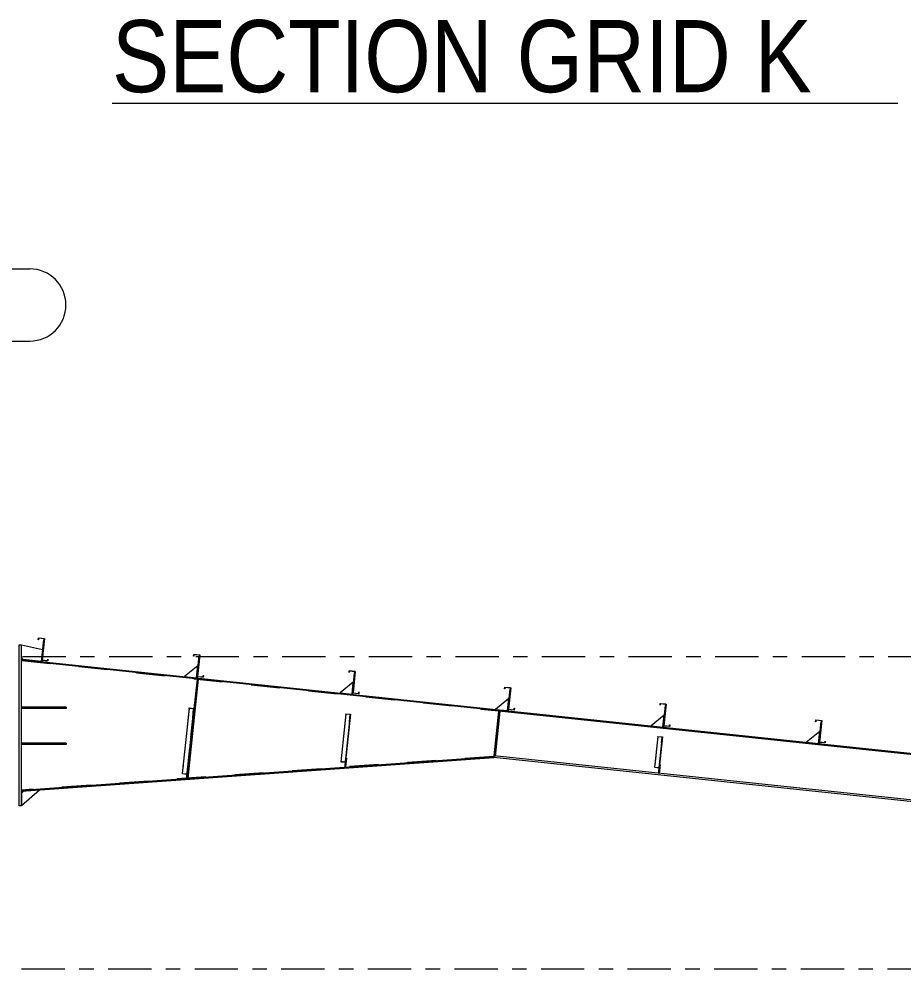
# Model space of a CAD drawing. Header units: millimetres. Extents: x -49 to 773, y -82 to 492.
# Drawn here: x 223.8 to 285.2, y 91.9 to 157.7 of the extents above; entities that cross this region are included whole.
import ezdxf

# ---------------------------------------------------------------- set-up
doc = ezdxf.new("R2010")
doc.units = ezdxf.units.MM
for name, pattern in [('XKITLINE00', [0]), ('XKITLINE02', [4, 2, -2]), ('XKITLINE03', [6, 3, -1, 1, -1])]:
    doc.linetypes.add(name, pattern=pattern)
for name, color, linetype, lineweight in [('OtherObjectType', 7, 'Continuous', 0), ('Part', 2, 'Continuous', 0), ('S-grid', 1, 'Continuous', 0)]:
    doc.layers.add(name, color=color, linetype=linetype, lineweight=lineweight)
doc.styles.add('ARIAL', font='ARIAL.TTF')

# ---------------------------------------------------------------- blocks, each defined once
blk = doc.blocks.new('*A6')
at = {"layer": 'Part'}
blk.add_hatch(color=3, dxfattribs=at).paths.add_polyline_path([(235.613, 109.94), (235.617, 109.972), (235.948, 109.937), (235.88, 109.292), (235.864, 109.294), (235.928, 109.907)], flags=17)
blk = doc.blocks.new('*A7')
at = {"layer": 'Part'}
blk.add_hatch(color=3, dxfattribs=at).paths.add_polyline_path([(246.465, 109.542), (246.468, 109.568), (246.799, 109.533), (246.744, 109.012), (246.728, 109.014), (246.78, 109.509)], flags=17)
blk = doc.blocks.new('*A8')
at = {"layer": 'Part'}
blk.add_hatch(color=3, dxfattribs=at).paths.add_polyline_path([(268.087, 107.981), (268.089, 108.002), (268.421, 107.967), (268.377, 107.547), (268.36, 107.549), (268.402, 107.948)], flags=17)
blk = doc.blocks.new('*A67')
at = {"layer": 'Part'}
blk.add_hatch(color=3, dxfattribs=at).paths.add_polyline_path([(225.808, 113.248), (225.82, 113.357), (225.834, 113.355), (225.821, 113.231), (225.407, 113.275), (225.565, 114.768), (225.18, 114.809), (225.168, 114.699), (225.154, 114.701), (225.167, 114.825), (225.581, 114.782), (225.424, 113.288)], flags=17)
blk = doc.blocks.new('*A68')
at = {"layer": 'Part'}
blk.add_hatch(color=3, dxfattribs=at).paths.add_polyline_path([(268.902, 108.702), (268.914, 108.812), (268.929, 108.81), (268.916, 108.686), (268.501, 108.729), (268.659, 110.223), (268.274, 110.263), (268.263, 110.154), (268.248, 110.156), (268.261, 110.28), (268.675, 110.236), (268.518, 108.743)], flags=17)
blk = doc.blocks.new('*A69')
at = {"layer": 'Part'}
blk.add_hatch(color=3, dxfattribs=at).paths.add_polyline_path([(258.129, 109.839), (258.14, 109.948), (258.155, 109.946), (258.142, 109.822), (257.728, 109.866), (257.885, 111.359), (257.501, 111.4), (257.489, 111.29), (257.474, 111.292), (257.487, 111.416), (257.902, 111.373), (257.744, 109.879)], flags=17)
blk = doc.blocks.new('*A70')
at = {"layer": 'Part'}
blk.add_hatch(color=3, dxfattribs=at).paths.add_polyline_path([(247.355, 110.975), (247.367, 111.084), (247.382, 111.083), (247.369, 110.958), (246.954, 111.002), (247.112, 112.496), (246.727, 112.536), (246.716, 112.427), (246.701, 112.428), (246.714, 112.553), (247.128, 112.509), (246.971, 111.016)], flags=17)
blk = doc.blocks.new('*A71')
at = {"layer": 'Part'}
blk.add_hatch(color=3, dxfattribs=at).paths.add_polyline_path([(236.582, 112.111), (236.593, 112.221), (236.608, 112.219), (236.595, 112.095), (236.181, 112.139), (236.338, 113.632), (235.954, 113.672), (235.942, 113.563), (235.927, 113.565), (235.94, 113.689), (236.355, 113.645), (236.197, 112.152)], flags=17)
blk = doc.blocks.new('*A74')
at = {"layer": 'Part'}
blk.add_hatch(color=3, dxfattribs=at).paths.add_polyline_path([(225.808, 113.248), (225.82, 113.357), (225.834, 113.355), (225.821, 113.231), (225.407, 113.275), (225.565, 114.768), (225.18, 114.809), (225.168, 114.699), (225.154, 114.701), (225.167, 114.825), (225.581, 114.782), (225.424, 113.288)], flags=17)
blk = doc.blocks.new('*A75')
at = {"layer": 'Part'}
blk.add_hatch(color=3, dxfattribs=at).paths.add_polyline_path([(268.902, 108.702), (268.914, 108.812), (268.929, 108.81), (268.916, 108.686), (268.501, 108.729), (268.659, 110.223), (268.274, 110.263), (268.263, 110.154), (268.248, 110.156), (268.261, 110.28), (268.675, 110.236), (268.518, 108.743)], flags=17)
blk = doc.blocks.new('*A76')
at = {"layer": 'Part'}
blk.add_hatch(color=3, dxfattribs=at).paths.add_polyline_path([(258.129, 109.839), (258.14, 109.948), (258.155, 109.946), (258.142, 109.822), (257.728, 109.866), (257.885, 111.359), (257.501, 111.4), (257.489, 111.29), (257.474, 111.292), (257.487, 111.416), (257.902, 111.373), (257.744, 109.879)], flags=17)
blk = doc.blocks.new('*A77')
at = {"layer": 'Part'}
blk.add_hatch(color=3, dxfattribs=at).paths.add_polyline_path([(247.355, 110.975), (247.367, 111.084), (247.382, 111.083), (247.369, 110.958), (246.954, 111.002), (247.112, 112.496), (246.727, 112.536), (246.716, 112.427), (246.701, 112.428), (246.714, 112.553), (247.128, 112.509), (246.971, 111.016)], flags=17)
blk = doc.blocks.new('*A78')
at = {"layer": 'Part'}
blk.add_hatch(color=3, dxfattribs=at).paths.add_polyline_path([(236.582, 112.111), (236.593, 112.221), (236.608, 112.219), (236.595, 112.095), (236.181, 112.139), (236.338, 113.632), (235.954, 113.672), (235.942, 113.563), (235.927, 113.565), (235.94, 113.689), (236.355, 113.645), (236.197, 112.152)], flags=17)
blk = doc.blocks.new('*A109')
at = {"layer": 'Part'}
blk.add_hatch(color=3, dxfattribs=at).paths.add_polyline_path([(279.676, 107.566), (279.687, 107.675), (279.702, 107.674), (279.689, 107.549), (279.275, 107.593), (279.432, 109.086), (279.048, 109.127), (279.036, 109.018), (279.021, 109.019), (279.035, 109.144), (279.449, 109.1), (279.291, 107.606)], flags=17)
blk = doc.blocks.new('*A113')
at = {"layer": 'Part'}
blk.add_hatch(color=3, dxfattribs=at).paths.add_polyline_path([(279.676, 107.566), (279.687, 107.675), (279.702, 107.674), (279.689, 107.549), (279.275, 107.593), (279.432, 109.086), (279.048, 109.127), (279.036, 109.018), (279.021, 109.019), (279.035, 109.144), (279.449, 109.1), (279.291, 107.606)], flags=17)
blk = doc.blocks.new('*A480')
at = {"layer": 'S-grid', "color": 1, "linetype": 'XKITLINE03', "lineweight": 0}
blk.add_line((134.068, 113.542), (310.099, 113.542), dxfattribs=at)
blk = doc.blocks.new('*A481')
at = {"layer": 'S-grid', "color": 1, "linetype": 'XKITLINE03', "lineweight": 0}
blk.add_line((-10, 91.875), (509.153, 91.875), dxfattribs=at)
blk = doc.blocks.new('*A483')
at = {"layer": 'Part', "color": 7, "linetype": 'XKITLINE02', "lineweight": 0}
for p, q in [((257.071, 109.742), (256.744, 106.643)), ((257.074, 109.767), (257.083, 109.85)), ((329.716, 102.189), (329.367, 98.874)), ((322.011, 99.65), (321.679, 99.685)), ((322.022, 99.758), (321.691, 99.793))]:
    blk.add_line(p, q, dxfattribs=at)
at = {"layer": 'Part', "color": 2, "linetype": 'XKITLINE00', "lineweight": 0}
for p, q in [((257.074, 109.767), (257.071, 109.742)), ((329.705, 102.081), (257.071, 109.742)), ((257.083, 109.85), (329.716, 102.189)), ((256.744, 106.643), (256.733, 106.535)), ((321.679, 99.685), (256.733, 106.535)), ((321.691, 99.793), (256.744, 106.643)), ((329.367, 98.874), (322.011, 99.65)), ((329.378, 98.982), (322.022, 99.758))]:
    blk.add_line(p, q, dxfattribs=at)
blk = doc.blocks.new('*A529')
at = {"layer": 'S-grid', "color": 1, "linetype": 'XKITLINE00', "lineweight": 0}
for p, q in [((219.589, 140.409), (224.577, 140.409)), ((219.589, 135.409), (224.577, 135.409))]:
    blk.add_line(p, q, dxfattribs=at)
for centre, start, end in [((219.589, 137.909), 90, 270), ((224.577, 137.909), 270, 90)]:
    blk.add_arc(centre, 2.5, start, end, dxfattribs=at)
blk = doc.blocks.new('*A536')
at = {"layer": 'Part', "color": 2, "linetype": 'XKITLINE00', "lineweight": 0}
for p, q in [((223.833, 103.192), (223.833, 114.359)), ((223.833, 114.359), (224, 114.359)), ((224, 103.192), (224, 114.359)), ((224, 103.192), (223.833, 103.192))]:
    blk.add_line(p, q, dxfattribs=at)
blk = doc.blocks.new('*A545')
at = {"layer": 'Part', "color": 2, "linetype": 'XKITLINE00', "lineweight": 0}
for p, q in [((225.514, 114.688), (225.357, 113.196)), ((225.556, 114.684), (225.514, 114.688)), ((225.407, 113.275), (225.398, 113.192))]:
    blk.add_line(p, q, dxfattribs=at)
at = {"layer": 'Part', "color": 7, "linetype": 'XKITLINE02', "lineweight": 0}
for p, q in [((225.407, 113.275), (225.556, 114.684)), ((225.398, 113.192), (225.357, 113.196))]:
    blk.add_line(p, q, dxfattribs=at)
blk = doc.blocks.new('*A546')
at = {"layer": 'Part', "color": 2, "linetype": 'XKITLINE00', "lineweight": 0}
for p, q in [((224, 114.359), (225.444, 114.025)), ((225.444, 114.025), (225.357, 113.196)), ((224.124, 113.326), (224, 113.465))]:
    blk.add_line(p, q, dxfattribs=at)
at = {"layer": 'Part', "color": 7, "linetype": 'XKITLINE02', "lineweight": 0}
for p, q in [((224, 113.465), (224, 114.359)), ((225.357, 113.196), (224.124, 113.326))]:
    blk.add_line(p, q, dxfattribs=at)
blk = doc.blocks.new('*A554')
at = {"layer": 'Part', "color": 7, "linetype": 'XKITLINE02', "lineweight": 0}
for p, q in [((224, 109.942), (224, 110.026)), ((224, 110.026), (227.1, 110.026)), ((224.125, 109.942), (224.125, 110.026)), ((224.167, 109.942), (224.167, 110.026)), ((227.1, 109.942), (227.1, 110.026)), ((227.1, 109.942), (224, 109.942))]:
    blk.add_line(p, q, dxfattribs=at)
blk = doc.blocks.new('*A555')
at = {"layer": 'Part', "color": 7, "linetype": 'XKITLINE02', "lineweight": 0}
for p, q in [((224, 107.442), (224, 107.526)), ((224, 107.526), (227.1, 107.526)), ((227.1, 107.442), (224, 107.442)), ((224.125, 107.442), (224.125, 107.526)), ((224.167, 107.442), (224.167, 107.526)), ((227.1, 107.442), (227.1, 107.526))]:
    blk.add_line(p, q, dxfattribs=at)
blk = doc.blocks.new('*A556')
at = {"layer": 'Part', "color": 2, "linetype": 'XKITLINE00', "lineweight": 0}
for p, q in [((227.1, 110.026), (224, 110.026)), ((224.167, 109.942), (224.167, 110.026)), ((227.1, 110.026), (227.1, 109.942)), ((227.1, 109.942), (224, 109.942))]:
    blk.add_line(p, q, dxfattribs=at)
at = {"layer": 'Part', "color": 7, "linetype": 'XKITLINE02', "lineweight": 0}
for p, q in [((224, 110.026), (224, 109.942)), ((224.125, 109.942), (224.125, 110.026))]:
    blk.add_line(p, q, dxfattribs=at)
blk = doc.blocks.new('*A557')
at = {"layer": 'Part', "color": 2, "linetype": 'XKITLINE00', "lineweight": 0}
for p, q in [((227.1, 107.526), (224, 107.526)), ((227.1, 107.442), (224, 107.442)), ((224.167, 107.442), (224.167, 107.526)), ((227.1, 107.526), (227.1, 107.442))]:
    blk.add_line(p, q, dxfattribs=at)
at = {"layer": 'Part', "color": 7, "linetype": 'XKITLINE02', "lineweight": 0}
for p, q in [((224, 107.526), (224, 107.442)), ((224.125, 107.442), (224.125, 107.526))]:
    blk.add_line(p, q, dxfattribs=at)
blk = doc.blocks.new('*A558')
at = {"layer": 'Part', "color": 2, "linetype": 'XKITLINE00', "lineweight": 0}
for p, q in [((225.247, 104.281), (224, 103.192)), ((224.125, 104.2), (224, 104.067))]:
    blk.add_line(p, q, dxfattribs=at)
at = {"layer": 'Part', "color": 7, "linetype": 'XKITLINE02', "lineweight": 0}
for p, q in [((224, 104.067), (224, 103.192)), ((225.247, 104.281), (224.125, 104.2))]:
    blk.add_line(p, q, dxfattribs=at)
blk = doc.blocks.new('*A559')
at = {"layer": 'Part', "color": 7, "linetype": 'XKITLINE02', "lineweight": 0}
for p, q in [((235.617, 109.972), (235.137, 105.426)), ((235.928, 109.907), (235.435, 105.231)), ((235.452, 105.229), (235.948, 109.937)), ((235.137, 105.426), (235.452, 105.392)), ((235.138, 105.434), (235.47, 105.399)), ((235.435, 105.231), (235.452, 105.229))]:
    blk.add_line(p, q, dxfattribs=at)
blk = doc.blocks.new('*A560')
at = {"layer": 'Part', "color": 7, "linetype": 'XKITLINE02', "lineweight": 0}
for p, q in [((236.163, 111.973), (235.438, 105.094)), ((235.52, 105.085), (236.246, 111.964)), ((236.246, 111.964), (236.163, 111.973)), ((235.438, 105.094), (235.52, 105.085)), ((235.451, 105.218), (235.534, 105.21))]:
    blk.add_line(p, q, dxfattribs=at)
blk = doc.blocks.new('*A561')
at = {"layer": 'Part', "color": 2, "linetype": 'XKITLINE00', "lineweight": 0}
for p, q in [((236.288, 113.552), (236.13, 112.06)), ((236.329, 113.547), (236.288, 113.552)), ((236.181, 112.139), (236.172, 112.056))]:
    blk.add_line(p, q, dxfattribs=at)
at = {"layer": 'Part', "color": 7, "linetype": 'XKITLINE02', "lineweight": 0}
for p, q in [((236.181, 112.139), (236.329, 113.547)), ((236.172, 112.056), (236.13, 112.06))]:
    blk.add_line(p, q, dxfattribs=at)
blk = doc.blocks.new('*A562')
at = {"layer": 'Part', "color": 2, "linetype": 'XKITLINE00', "lineweight": 0}
for p, q in [((236.246, 111.964), (235.522, 105.1)), ((236.163, 111.973), (235.948, 109.937)), ((235.485, 105.543), (235.438, 105.094))]:
    blk.add_line(p, q, dxfattribs=at)
at = {"layer": 'Part', "color": 7, "linetype": 'XKITLINE02', "lineweight": 0}
for p, q in [((236.246, 111.964), (236.163, 111.973)), ((235.948, 109.937), (235.485, 105.543)), ((235.52, 105.085), (235.438, 105.094)), ((235.451, 105.218), (235.534, 105.21)), ((235.522, 105.1), (235.52, 105.085))]:
    blk.add_line(p, q, dxfattribs=at)
blk = doc.blocks.new('*A563')
at = {"layer": 'Part', "color": 2, "linetype": 'XKITLINE00', "lineweight": 0}
blk.add_line((236.218, 112.889), (235.302, 112.147), dxfattribs=at)
at = {"layer": 'Part', "color": 7, "linetype": 'XKITLINE02', "lineweight": 0}
for p, q in [((236.13, 112.06), (236.218, 112.889)), ((235.302, 112.147), (236.13, 112.06))]:
    blk.add_line(p, q, dxfattribs=at)
blk = doc.blocks.new('*A564')
at = {"layer": 'Part', "color": 2, "linetype": 'XKITLINE00', "lineweight": 0}
for p, q in [((235.613, 109.94), (235.137, 105.426)), ((235.948, 109.937), (235.485, 105.543)), ((235.613, 109.94), (235.617, 109.972)), ((235.928, 109.907), (235.613, 109.94)), ((235.617, 109.972), (235.948, 109.937)), ((235.864, 109.294), (235.928, 109.907)), ((235.864, 109.294), (235.435, 105.231)), ((235.864, 109.294), (235.88, 109.292)), ((235.137, 105.426), (235.452, 105.392)), ((235.435, 105.231), (235.452, 105.229))]:
    blk.add_line(p, q, dxfattribs=at)
at = {"layer": 'Part', "color": 7, "linetype": 'XKITLINE02', "lineweight": 0}
for p, q in [((235.138, 105.434), (235.47, 105.399)), ((235.452, 105.229), (235.485, 105.543))]:
    blk.add_line(p, q, dxfattribs=at)
blk = doc.blocks.new('*A565')
at = {"layer": 'Part', "color": 7, "linetype": 'XKITLINE02', "lineweight": 0}
for p, q in [((246.468, 109.568), (246.117, 106.248)), ((246.78, 109.509), (246.411, 106.014)), ((246.428, 106.012), (246.799, 109.533)), ((246.117, 106.248), (246.432, 106.214)), ((246.119, 106.258), (246.45, 106.223)), ((246.411, 106.014), (246.428, 106.012))]:
    blk.add_line(p, q, dxfattribs=at)
blk = doc.blocks.new('*A566')
at = {"layer": 'Part', "color": 7, "linetype": 'XKITLINE02', "lineweight": 0}
for p, q in [((246.479, 106.501), (246.414, 105.88)), ((246.455, 105.875), (246.521, 106.497)), ((246.521, 106.497), (246.479, 106.501)), ((246.414, 105.88), (246.455, 105.875)), ((246.427, 106.004), (246.468, 106))]:
    blk.add_line(p, q, dxfattribs=at)
blk = doc.blocks.new('*A567')
at = {"layer": 'Part', "color": 2, "linetype": 'XKITLINE00', "lineweight": 0}
for p, q in [((247.061, 112.415), (246.904, 110.924)), ((247.103, 112.411), (247.061, 112.415)), ((246.954, 111.002), (246.945, 110.919))]:
    blk.add_line(p, q, dxfattribs=at)
at = {"layer": 'Part', "color": 7, "linetype": 'XKITLINE02', "lineweight": 0}
for p, q in [((246.954, 111.002), (247.103, 112.411)), ((246.945, 110.919), (246.904, 110.924))]:
    blk.add_line(p, q, dxfattribs=at)
blk = doc.blocks.new('*A568')
at = {"layer": 'Part', "color": 2, "linetype": 'XKITLINE00', "lineweight": 0}
for p, q in [((246.457, 106.288), (246.414, 105.88)), ((246.521, 106.497), (246.456, 105.883)), ((246.479, 106.501), (246.521, 106.497))]:
    blk.add_line(p, q, dxfattribs=at)
at = {"layer": 'Part', "color": 7, "linetype": 'XKITLINE02', "lineweight": 0}
for p, q in [((246.457, 106.288), (246.479, 106.501)), ((246.455, 105.875), (246.414, 105.88)), ((246.427, 106.004), (246.468, 106)), ((246.456, 105.883), (246.455, 105.875))]:
    blk.add_line(p, q, dxfattribs=at)
blk = doc.blocks.new('*A569')
at = {"layer": 'Part', "color": 2, "linetype": 'XKITLINE00', "lineweight": 0}
blk.add_line((246.991, 111.752), (246.075, 111.011), dxfattribs=at)
at = {"layer": 'Part', "color": 7, "linetype": 'XKITLINE02', "lineweight": 0}
for p, q in [((246.904, 110.924), (246.991, 111.752)), ((246.075, 111.011), (246.904, 110.924))]:
    blk.add_line(p, q, dxfattribs=at)
blk = doc.blocks.new('*A570')
at = {"layer": 'Part', "color": 2, "linetype": 'XKITLINE00', "lineweight": 0}
for p, q in [((257.835, 111.279), (257.678, 109.787)), ((257.876, 111.275), (257.835, 111.279)), ((257.728, 109.866), (257.719, 109.783))]:
    blk.add_line(p, q, dxfattribs=at)
at = {"layer": 'Part', "color": 7, "linetype": 'XKITLINE02', "lineweight": 0}
for p, q in [((257.728, 109.866), (257.876, 111.275)), ((257.719, 109.783), (257.678, 109.787))]:
    blk.add_line(p, q, dxfattribs=at)
blk = doc.blocks.new('*A571')
at = {"layer": 'Part', "color": 2, "linetype": 'XKITLINE00', "lineweight": 0}
blk.add_line((257.765, 110.616), (256.849, 109.875), dxfattribs=at)
at = {"layer": 'Part', "color": 7, "linetype": 'XKITLINE02', "lineweight": 0}
for p, q in [((257.678, 109.787), (257.765, 110.616)), ((256.849, 109.875), (257.678, 109.787))]:
    blk.add_line(p, q, dxfattribs=at)
blk = doc.blocks.new('*A572')
at = {"layer": 'Part', "color": 7, "linetype": 'XKITLINE02', "lineweight": 0}
for p, q in [((257.071, 109.742), (256.744, 106.643)), ((256.827, 106.634), (257.154, 109.734)), ((257.058, 109.618), (257.141, 109.609)), ((257.154, 109.734), (257.071, 109.742)), ((256.758, 106.767), (256.84, 106.758)), ((256.744, 106.643), (256.827, 106.634))]:
    blk.add_line(p, q, dxfattribs=at)
blk = doc.blocks.new('*A573')
at = {"layer": 'Part', "color": 2, "linetype": 'XKITLINE00', "lineweight": 0}
for p, q in [((256.744, 106.643), (257.071, 109.742)), ((257.154, 109.734), (256.827, 106.634))]:
    blk.add_line(p, q, dxfattribs=at)
at = {"layer": 'Part', "color": 7, "linetype": 'XKITLINE02', "lineweight": 0}
for p, q in [((257.058, 109.618), (257.141, 109.609)), ((257.154, 109.734), (257.071, 109.742)), ((256.84, 106.758), (256.758, 106.767)), ((256.827, 106.634), (256.744, 106.643))]:
    blk.add_line(p, q, dxfattribs=at)
blk = doc.blocks.new('*A574')
at = {"layer": 'Part', "color": 2, "linetype": 'XKITLINE00', "lineweight": 0}
for p, q in [((246.465, 109.542), (246.117, 106.248)), ((246.799, 109.533), (246.457, 106.288)), ((246.465, 109.542), (246.468, 109.568)), ((246.78, 109.509), (246.465, 109.542)), ((246.468, 109.568), (246.799, 109.533)), ((246.728, 109.014), (246.78, 109.509)), ((246.728, 109.014), (246.411, 106.014)), ((246.728, 109.014), (246.744, 109.012)), ((246.117, 106.248), (246.432, 106.214)), ((246.411, 106.014), (246.428, 106.012))]:
    blk.add_line(p, q, dxfattribs=at)
at = {"layer": 'Part', "color": 7, "linetype": 'XKITLINE02', "lineweight": 0}
for p, q in [((246.45, 106.223), (246.119, 106.258)), ((246.457, 106.288), (246.428, 106.012))]:
    blk.add_line(p, q, dxfattribs=at)
blk = doc.blocks.new('*A575')
at = {"layer": 'Part', "color": 7, "linetype": 'XKITLINE02', "lineweight": 0}
for p, q in [((268.089, 108.002), (267.864, 105.863)), ((268.402, 107.948), (268.152, 105.581)), ((268.169, 105.579), (268.421, 107.967)), ((267.864, 105.863), (268.179, 105.829)), ((267.865, 105.876), (268.197, 105.841)), ((268.152, 105.581), (268.169, 105.579))]:
    blk.add_line(p, q, dxfattribs=at)
blk = doc.blocks.new('*A576')
at = {"layer": 'Part', "color": 7, "linetype": 'XKITLINE02', "lineweight": 0}
for p, q in [((268.22, 106.061), (268.154, 105.439)), ((268.196, 105.435), (268.261, 106.057)), ((268.261, 106.057), (268.22, 106.061)), ((268.154, 105.439), (268.196, 105.435)), ((268.167, 105.564), (268.209, 105.559))]:
    blk.add_line(p, q, dxfattribs=at)
blk = doc.blocks.new('*A577')
at = {"layer": 'Part', "color": 2, "linetype": 'XKITLINE00', "lineweight": 0}
for p, q in [((268.608, 110.143), (268.451, 108.651)), ((268.65, 110.138), (268.608, 110.143)), ((268.501, 108.729), (268.493, 108.647))]:
    blk.add_line(p, q, dxfattribs=at)
at = {"layer": 'Part', "color": 7, "linetype": 'XKITLINE02', "lineweight": 0}
for p, q in [((268.501, 108.729), (268.65, 110.138)), ((268.493, 108.647), (268.451, 108.651))]:
    blk.add_line(p, q, dxfattribs=at)
blk = doc.blocks.new('*A578')
at = {"layer": 'Part', "color": 7, "linetype": 'XKITLINE02', "lineweight": 0}
for p, q in [((268.192, 105.801), (268.22, 106.061)), ((268.196, 105.435), (268.154, 105.439)), ((268.167, 105.564), (268.209, 105.559))]:
    blk.add_line(p, q, dxfattribs=at)
at = {"layer": 'Part', "color": 2, "linetype": 'XKITLINE00', "lineweight": 0}
for p, q in [((268.261, 106.057), (268.196, 105.435)), ((268.22, 106.061), (268.261, 106.057)), ((268.154, 105.439), (268.192, 105.801))]:
    blk.add_line(p, q, dxfattribs=at)
blk = doc.blocks.new('*A579')
at = {"layer": 'Part', "color": 2, "linetype": 'XKITLINE00', "lineweight": 0}
blk.add_line((268.539, 109.48), (267.622, 108.738), dxfattribs=at)
at = {"layer": 'Part', "color": 7, "linetype": 'XKITLINE02', "lineweight": 0}
for p, q in [((268.451, 108.651), (268.539, 109.48)), ((267.622, 108.738), (268.451, 108.651))]:
    blk.add_line(p, q, dxfattribs=at)
blk = doc.blocks.new('*A580')
at = {"layer": 'Part', "color": 2, "linetype": 'XKITLINE00', "lineweight": 0}
for p, q in [((268.087, 107.981), (267.864, 105.863)), ((268.087, 107.981), (268.089, 108.002)), ((268.402, 107.948), (268.087, 107.981)), ((268.089, 108.002), (268.421, 107.967)), ((268.36, 107.549), (268.152, 105.581)), ((268.421, 107.967), (268.192, 105.801)), ((268.36, 107.549), (268.402, 107.948)), ((268.377, 107.547), (268.36, 107.549)), ((267.864, 105.863), (268.179, 105.829)), ((268.152, 105.581), (268.169, 105.579))]:
    blk.add_line(p, q, dxfattribs=at)
at = {"layer": 'Part', "color": 7, "linetype": 'XKITLINE02', "lineweight": 0}
for p, q in [((267.865, 105.876), (268.197, 105.841)), ((268.192, 105.801), (268.169, 105.579))]:
    blk.add_line(p, q, dxfattribs=at)
blk = doc.blocks.new('*A738')
at = {"layer": 'Part', "color": 7, "linetype": 'XKITLINE02', "lineweight": 0}
for p, q in [((224, 104.275), (224, 113.256)), ((224, 113.256), (257.074, 109.767)), ((257.074, 109.767), (256.742, 106.619)), ((256.727, 106.618), (224, 104.275))]:
    blk.add_line(p, q, dxfattribs=at)
at = {"layer": 'Part', "color": 2, "linetype": 'XKITLINE00', "lineweight": 0}
blk.add_line((256.742, 106.619), (256.727, 106.618), dxfattribs=at)
blk = doc.blocks.new('*A739')
at = {"layer": 'Part', "color": 2, "linetype": 'XKITLINE00', "lineweight": 0}
for p, q in [((224, 104.275), (256.727, 106.618)), ((224.006, 104.192), (256.733, 106.535)), ((256.727, 106.618), (256.733, 106.535)), ((224, 104.275), (224.006, 104.192))]:
    blk.add_line(p, q, dxfattribs=at)
blk = doc.blocks.new('*A740')
at = {"layer": 'Part', "color": 2, "linetype": 'XKITLINE00', "lineweight": 0}
for p, q in [((224, 113.256), (224.009, 113.339)), ((224.009, 113.339), (257.083, 109.85)), ((257.074, 109.767), (224, 113.256)), ((257.083, 109.85), (257.074, 109.767))]:
    blk.add_line(p, q, dxfattribs=at)
blk = doc.blocks.new('*A774')
at = {"layer": 'Part', "color": 2, "linetype": 'XKITLINE00', "lineweight": 0}
for p, q in [((225.154, 114.701), (225.167, 114.825)), ((225.168, 114.699), (225.154, 114.701)), ((225.167, 114.825), (225.581, 114.782)), ((225.18, 114.809), (225.168, 114.699)), ((225.565, 114.768), (225.18, 114.809)), ((225.407, 113.275), (225.565, 114.768)), ((225.581, 114.782), (225.424, 113.288)), ((225.424, 113.288), (225.808, 113.248)), ((225.808, 113.248), (225.82, 113.357)), ((225.82, 113.357), (225.834, 113.355)), ((225.834, 113.355), (225.821, 113.231)), ((225.821, 113.231), (225.407, 113.275))]:
    blk.add_line(p, q, dxfattribs=at)
blk = doc.blocks.new('*A775')
at = {"layer": 'Part', "color": 2, "linetype": 'XKITLINE00', "lineweight": 0}
for p, q in [((268.248, 110.156), (268.261, 110.28)), ((268.263, 110.154), (268.248, 110.156)), ((268.261, 110.28), (268.675, 110.236)), ((268.274, 110.263), (268.263, 110.154)), ((268.659, 110.223), (268.274, 110.263)), ((268.501, 108.729), (268.659, 110.223)), ((268.675, 110.236), (268.518, 108.743)), ((268.916, 108.686), (268.501, 108.729)), ((268.518, 108.743), (268.902, 108.702)), ((268.902, 108.702), (268.914, 108.812)), ((268.914, 108.812), (268.929, 108.81)), ((268.929, 108.81), (268.916, 108.686))]:
    blk.add_line(p, q, dxfattribs=at)
blk = doc.blocks.new('*A776')
at = {"layer": 'Part', "color": 2, "linetype": 'XKITLINE00', "lineweight": 0}
for p, q in [((257.474, 111.292), (257.487, 111.416)), ((257.487, 111.416), (257.902, 111.373)), ((257.501, 111.4), (257.489, 111.29)), ((257.885, 111.359), (257.501, 111.4)), ((257.728, 109.866), (257.885, 111.359)), ((257.902, 111.373), (257.744, 109.879)), ((257.489, 111.29), (257.474, 111.292)), ((258.142, 109.822), (257.728, 109.866)), ((257.744, 109.879), (258.129, 109.839)), ((258.129, 109.839), (258.14, 109.948)), ((258.14, 109.948), (258.155, 109.946)), ((258.155, 109.946), (258.142, 109.822))]:
    blk.add_line(p, q, dxfattribs=at)
blk = doc.blocks.new('*A777')
at = {"layer": 'Part', "color": 2, "linetype": 'XKITLINE00', "lineweight": 0}
for p, q in [((246.701, 112.428), (246.714, 112.553)), ((246.716, 112.427), (246.701, 112.428)), ((246.714, 112.553), (247.128, 112.509)), ((246.727, 112.536), (246.716, 112.427)), ((247.112, 112.496), (246.727, 112.536)), ((246.954, 111.002), (247.112, 112.496)), ((247.128, 112.509), (246.971, 111.016)), ((247.369, 110.958), (246.954, 111.002)), ((246.971, 111.016), (247.355, 110.975)), ((247.355, 110.975), (247.367, 111.084)), ((247.367, 111.084), (247.382, 111.083)), ((247.382, 111.083), (247.369, 110.958))]:
    blk.add_line(p, q, dxfattribs=at)
blk = doc.blocks.new('*A778')
at = {"layer": 'Part', "color": 2, "linetype": 'XKITLINE00', "lineweight": 0}
for p, q in [((235.927, 113.565), (235.94, 113.689)), ((235.942, 113.563), (235.927, 113.565)), ((235.94, 113.689), (236.355, 113.645)), ((235.954, 113.672), (235.942, 113.563)), ((236.338, 113.632), (235.954, 113.672)), ((236.181, 112.139), (236.338, 113.632)), ((236.355, 113.645), (236.197, 112.152)), ((236.595, 112.095), (236.181, 112.139)), ((236.197, 112.152), (236.582, 112.111)), ((236.582, 112.111), (236.593, 112.221)), ((236.593, 112.221), (236.608, 112.219)), ((236.608, 112.219), (236.595, 112.095))]:
    blk.add_line(p, q, dxfattribs=at)
blk = doc.blocks.new('*A782')
at = {"layer": 'Part', "color": 2, "linetype": 'XKITLINE00', "lineweight": 0}
for p, q in [((225.154, 114.701), (225.167, 114.825)), ((225.168, 114.699), (225.154, 114.701)), ((225.167, 114.825), (225.581, 114.782)), ((225.18, 114.809), (225.168, 114.699)), ((225.565, 114.768), (225.18, 114.809)), ((225.407, 113.275), (225.565, 114.768)), ((225.581, 114.782), (225.424, 113.288)), ((225.424, 113.288), (225.808, 113.248)), ((225.808, 113.248), (225.82, 113.357)), ((225.82, 113.357), (225.834, 113.355)), ((225.834, 113.355), (225.821, 113.231)), ((225.821, 113.231), (225.407, 113.275))]:
    blk.add_line(p, q, dxfattribs=at)
blk = doc.blocks.new('*A783')
at = {"layer": 'Part', "color": 2, "linetype": 'XKITLINE00', "lineweight": 0}
for p, q in [((268.248, 110.156), (268.261, 110.28)), ((268.263, 110.154), (268.248, 110.156)), ((268.261, 110.28), (268.675, 110.236)), ((268.274, 110.263), (268.263, 110.154)), ((268.659, 110.223), (268.274, 110.263)), ((268.501, 108.729), (268.659, 110.223)), ((268.675, 110.236), (268.518, 108.743)), ((268.916, 108.686), (268.501, 108.729)), ((268.518, 108.743), (268.902, 108.702)), ((268.902, 108.702), (268.914, 108.812)), ((268.914, 108.812), (268.929, 108.81)), ((268.929, 108.81), (268.916, 108.686))]:
    blk.add_line(p, q, dxfattribs=at)
blk = doc.blocks.new('*A784')
at = {"layer": 'Part', "color": 2, "linetype": 'XKITLINE00', "lineweight": 0}
for p, q in [((257.474, 111.292), (257.487, 111.416)), ((257.487, 111.416), (257.902, 111.373)), ((257.501, 111.4), (257.489, 111.29)), ((257.885, 111.359), (257.501, 111.4)), ((257.728, 109.866), (257.885, 111.359)), ((257.902, 111.373), (257.744, 109.879)), ((257.489, 111.29), (257.474, 111.292)), ((258.142, 109.822), (257.728, 109.866)), ((257.744, 109.879), (258.129, 109.839)), ((258.129, 109.839), (258.14, 109.948)), ((258.14, 109.948), (258.155, 109.946)), ((258.155, 109.946), (258.142, 109.822))]:
    blk.add_line(p, q, dxfattribs=at)
blk = doc.blocks.new('*A785')
at = {"layer": 'Part', "color": 2, "linetype": 'XKITLINE00', "lineweight": 0}
for p, q in [((246.701, 112.428), (246.714, 112.553)), ((246.716, 112.427), (246.701, 112.428)), ((246.714, 112.553), (247.128, 112.509)), ((246.727, 112.536), (246.716, 112.427)), ((247.112, 112.496), (246.727, 112.536)), ((246.954, 111.002), (247.112, 112.496)), ((247.128, 112.509), (246.971, 111.016)), ((247.369, 110.958), (246.954, 111.002)), ((246.971, 111.016), (247.355, 110.975)), ((247.355, 110.975), (247.367, 111.084)), ((247.367, 111.084), (247.382, 111.083)), ((247.382, 111.083), (247.369, 110.958))]:
    blk.add_line(p, q, dxfattribs=at)
blk = doc.blocks.new('*A786')
at = {"layer": 'Part', "color": 2, "linetype": 'XKITLINE00', "lineweight": 0}
for p, q in [((235.927, 113.565), (235.94, 113.689)), ((235.942, 113.563), (235.927, 113.565)), ((235.94, 113.689), (236.355, 113.645)), ((235.954, 113.672), (235.942, 113.563)), ((236.338, 113.632), (235.954, 113.672)), ((236.181, 112.139), (236.338, 113.632)), ((236.355, 113.645), (236.197, 112.152)), ((236.595, 112.095), (236.181, 112.139)), ((236.197, 112.152), (236.582, 112.111)), ((236.582, 112.111), (236.593, 112.221)), ((236.593, 112.221), (236.608, 112.219)), ((236.608, 112.219), (236.595, 112.095))]:
    blk.add_line(p, q, dxfattribs=at)
blk = doc.blocks.new('*A884')
at = {"layer": 'Part', "color": 2, "linetype": 'XKITLINE00', "lineweight": 0}
blk.add_line((279.312, 108.343), (278.396, 107.602), dxfattribs=at)
at = {"layer": 'Part', "color": 7, "linetype": 'XKITLINE02', "lineweight": 0}
for p, q in [((279.225, 107.515), (279.312, 108.343)), ((278.396, 107.602), (279.225, 107.515))]:
    blk.add_line(p, q, dxfattribs=at)
blk = doc.blocks.new('*A885')
at = {"layer": 'Part', "color": 2, "linetype": 'XKITLINE00', "lineweight": 0}
for p, q in [((279.382, 109.006), (279.225, 107.515)), ((279.423, 109.002), (279.382, 109.006)), ((279.275, 107.593), (279.266, 107.51))]:
    blk.add_line(p, q, dxfattribs=at)
at = {"layer": 'Part', "color": 7, "linetype": 'XKITLINE02', "lineweight": 0}
for p, q in [((279.275, 107.593), (279.423, 109.002)), ((279.266, 107.51), (279.225, 107.515))]:
    blk.add_line(p, q, dxfattribs=at)
blk = doc.blocks.new('*A925')
at = {"layer": 'Part', "color": 2, "linetype": 'XKITLINE00', "lineweight": 0}
for p, q in [((279.021, 109.019), (279.035, 109.144)), ((279.036, 109.018), (279.021, 109.019)), ((279.035, 109.144), (279.449, 109.1)), ((279.048, 109.127), (279.036, 109.018)), ((279.432, 109.086), (279.048, 109.127)), ((279.275, 107.593), (279.432, 109.086)), ((279.449, 109.1), (279.291, 107.606)), ((279.689, 107.549), (279.275, 107.593)), ((279.291, 107.606), (279.676, 107.566)), ((279.676, 107.566), (279.687, 107.675)), ((279.687, 107.675), (279.702, 107.674)), ((279.702, 107.674), (279.689, 107.549))]:
    blk.add_line(p, q, dxfattribs=at)
blk = doc.blocks.new('*A929')
at = {"layer": 'Part', "color": 2, "linetype": 'XKITLINE00', "lineweight": 0}
for p, q in [((279.021, 109.019), (279.035, 109.144)), ((279.036, 109.018), (279.021, 109.019)), ((279.035, 109.144), (279.449, 109.1)), ((279.048, 109.127), (279.036, 109.018)), ((279.432, 109.086), (279.048, 109.127)), ((279.275, 107.593), (279.432, 109.086)), ((279.449, 109.1), (279.291, 107.606)), ((279.689, 107.549), (279.275, 107.593)), ((279.291, 107.606), (279.676, 107.566)), ((279.676, 107.566), (279.687, 107.675)), ((279.687, 107.675), (279.702, 107.674)), ((279.702, 107.674), (279.689, 107.549))]:
    blk.add_line(p, q, dxfattribs=at)
blk = doc.blocks.new('*A1056')
at = {"layer": 'OtherObjectType', "color": 5, "linetype": 'XKITLINE00', "lineweight": 0}
blk.add_line((230.271, 151.909), (284.729, 151.909), dxfattribs=at)
at = {"layer": 'OtherObjectType', "color": 7, "style": 'ARIAL', "width": 0.85}
blk.add_text('SECTION GRID K', height=5, dxfattribs=at).set_placement((230.271, 152.659))

msp = doc.modelspace()

# ---------------------------------------------------------------- block references
at = {"lineweight": 0}
for name in ['*A1056', '*A529', '*A480', '*A67', '*A74', '*A774', '*A782', '*A545', '*A536', '*A546', '*A740', '*A71', '*A78', '*A778', '*A786', '*A561', '*A738', '*A563', '*A560', '*A562', '*A70', '*A77', '*A777', '*A785', '*A567', '*A569', '*A69', '*A76', '*A776', '*A784', '*A570', '*A554', '*A556', '*A571', '*A68', '*A75', '*A775', '*A783', '*A577', '*A559', '*A564', '*A6', '*A565', '*A574', '*A7', '*A483', '*A572', '*A573', '*A579', '*A109', '*A113', '*A925', '*A929', '*A885', '*A884', '*A555', '*A557', '*A575', '*A580', '*A8', '*A739', '*A566', '*A568', '*A576', '*A578', '*A558', '*A481']:
    msp.add_blockref(name, (0, 0), dxfattribs=at)

doc.saveas('drawing.dxf')
